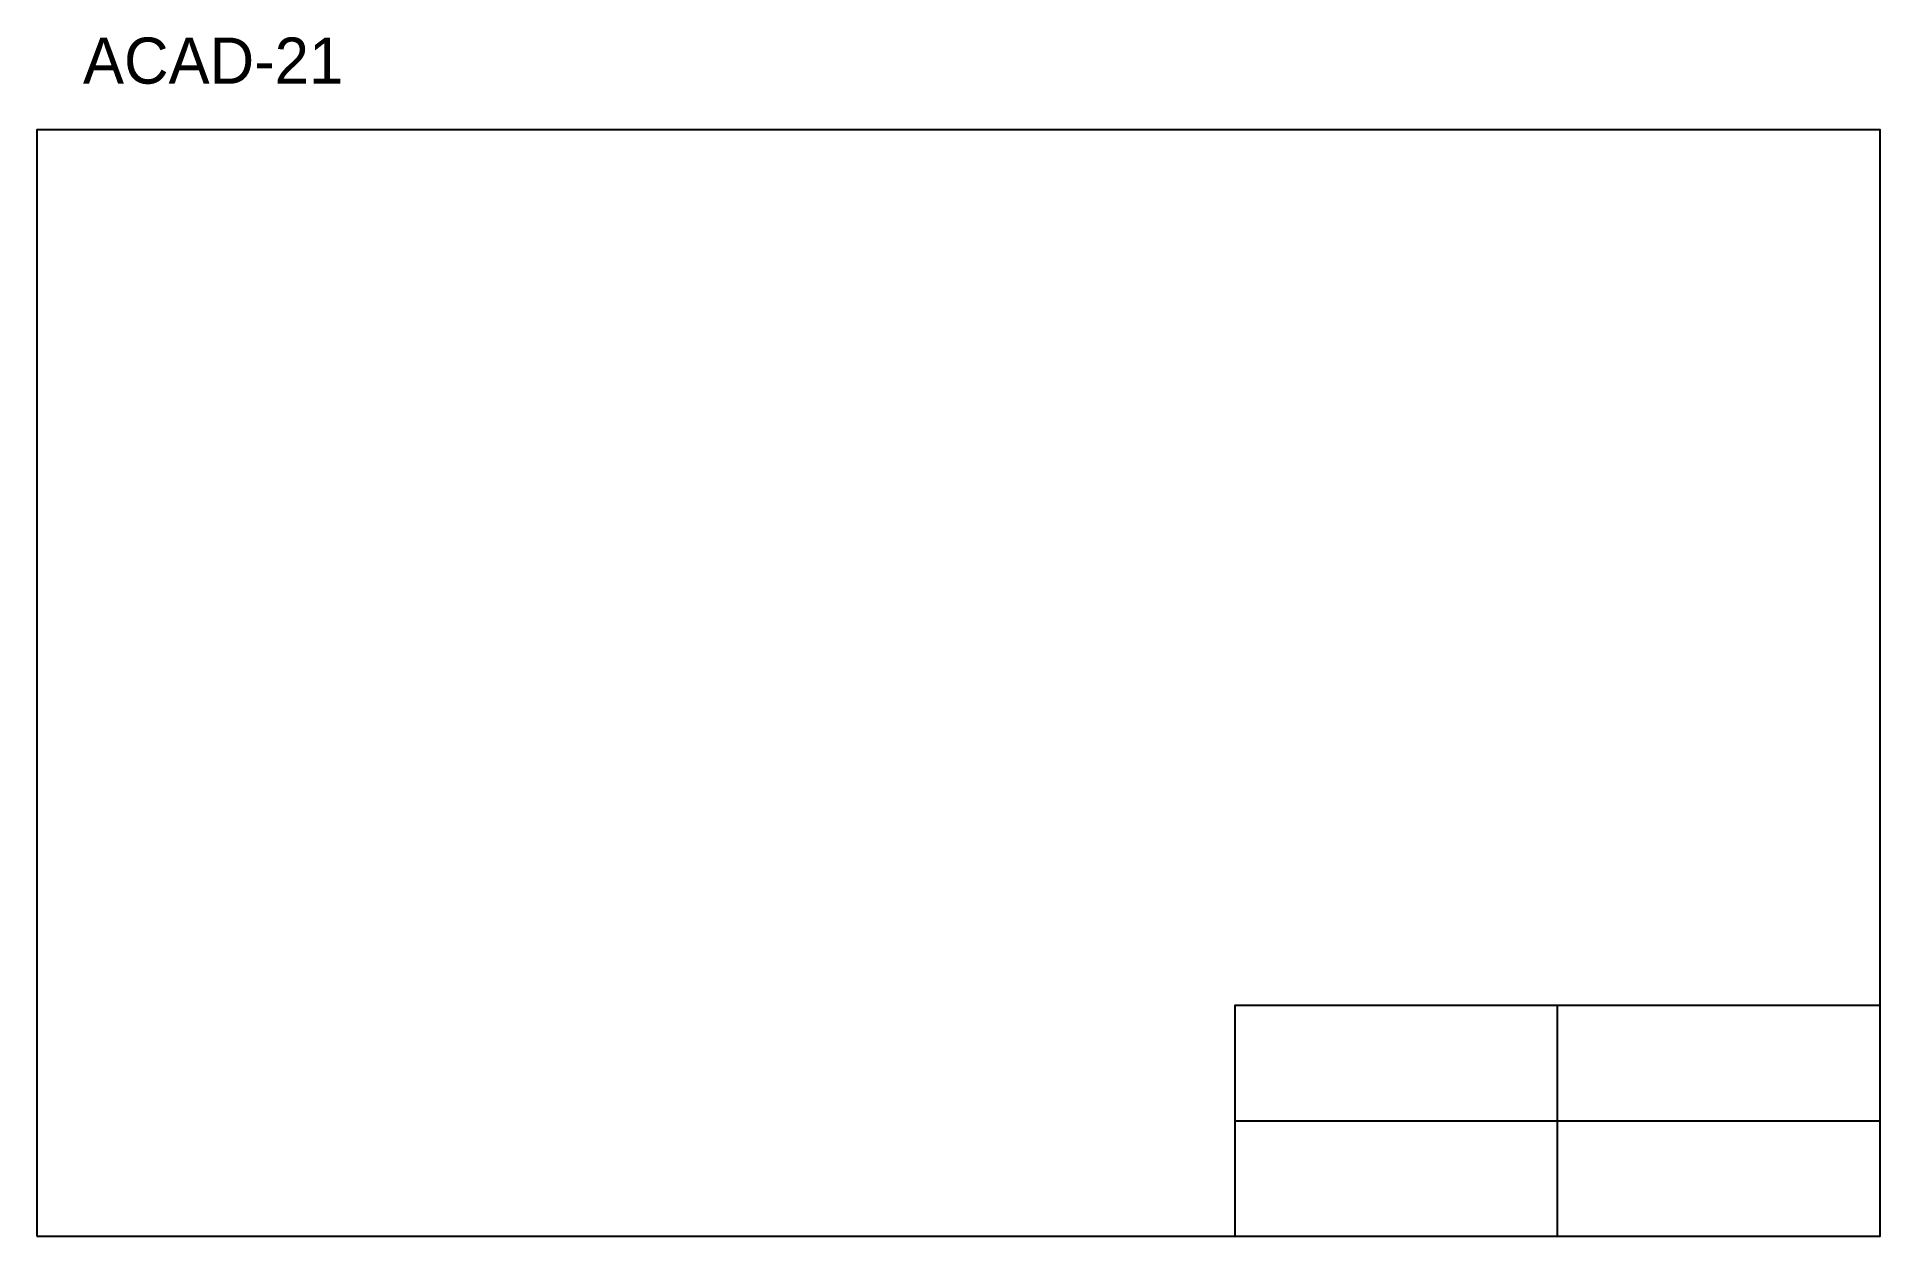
# Model space of a CAD drawing. Header units: metres. Extents: x 0 to 200, y 0 to 130.
import ezdxf

# ---------------------------------------------------------------- set-up
doc = ezdxf.new("R2010")
doc.units = ezdxf.units.M
for name, color, linetype in [('ANNOTATION', 7, 'Continuous'), ('CENTER', 7, 'Continuous'), ('OUTLINE', 7, 'Continuous')]:
    doc.layers.add(name, color=color, linetype=linetype)

msp = doc.modelspace()

# ---------------------------------------------------------------- linework, layer by layer
at = {"layer": 'CENTER'}
for p, q in [((165, 0), (165, 25)), ((130, 12.5), (200, 12.5))]:
    msp.add_line(p, q, dxfattribs=at)
at = {"layer": 'OUTLINE'}
for points in [[(0, 0), (200, 0), (200, 120), (0, 120)], [(130, 0), (200, 0), (200, 25), (130, 25)]]:
    msp.add_lwpolyline(points, close=True, dxfattribs=at)

# ---------------------------------------------------------------- texts
at = {"layer": 'ANNOTATION'}
msp.add_text('ACAD-21', height=5, dxfattribs=at).set_placement((5, 125))

doc.saveas('drawing.dxf')
